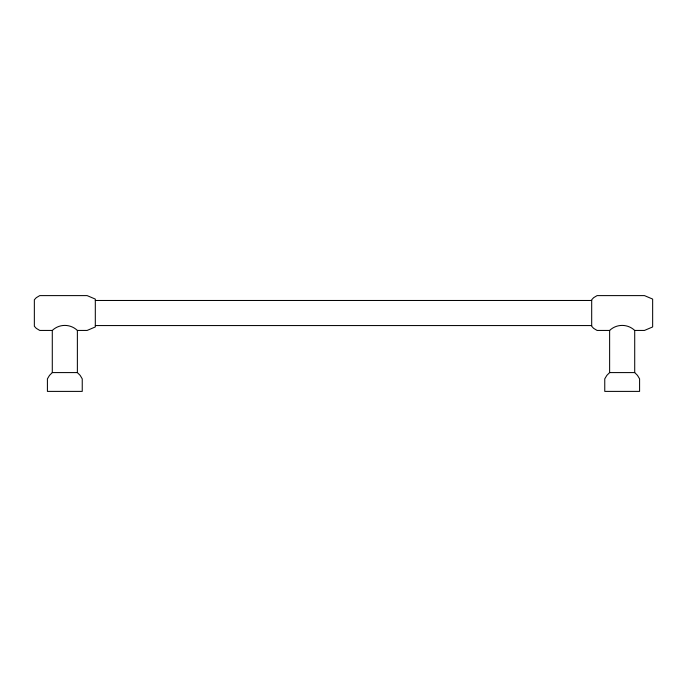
<?xml version="1.0" encoding="UTF-8"?>
<svg xmlns="http://www.w3.org/2000/svg" width="687" height="687" viewBox="0 0 687 687"><rect width="100%" height="100%" fill="white"/><g stroke="black" fill="none" stroke-linecap="round" stroke-linejoin="round"><path stroke-width="1.03" d="M52.289 330.438C59.322 323.74 70.34 323.74 77.373 330.438L77.373 372.586L80.156 375.377L82.242 378.855L82.242 391.392L47.412 391.392L47.412 378.855L49.507 375.377L52.289 372.586L52.289 330.438L39.752 330.438L36.265 328.343L34.35 326.256L34.35 299.781L36.265 297.694L39.752 295.608L87.12 295.608L95.313 299.085L95.313 326.952L87.12 330.438L77.373 330.438M609.627 330.438C616.66 323.74 627.678 323.74 634.711 330.438L634.711 372.586L637.493 375.377L639.588 378.855L639.588 391.392L604.758 391.392L604.758 378.855L606.844 375.377L609.627 372.586L609.627 330.438L597.089 330.438L593.611 328.343L591.687 326.256L591.687 299.781L593.611 297.694L597.089 295.608L644.466 295.608L652.65 299.085L652.65 326.952L644.466 330.438L634.711 330.438M95.313 300.477L591.687 300.477M95.313 325.561L591.687 325.561M52.289 372.586L77.373 372.586M609.627 372.586L634.711 372.586"/></g></svg>
